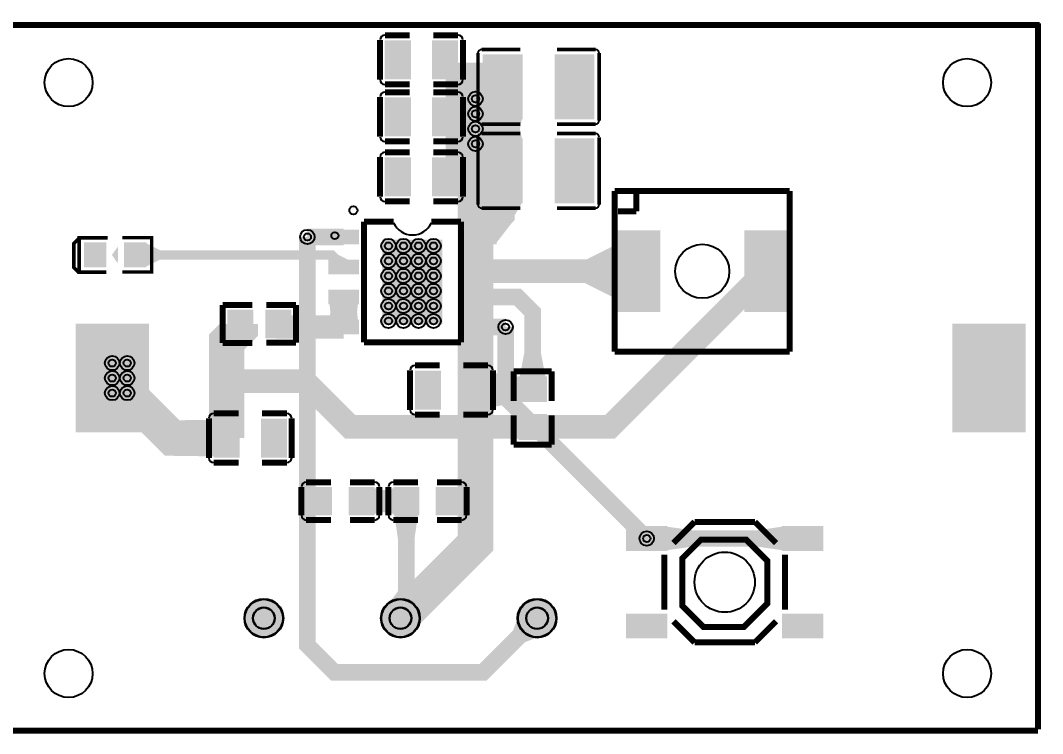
# Model space of a CAD drawing. Header units: millimetres. Extents: x 6 to 80, y -84 to 30.
# Drawn here: x 36.57 to 79.8, y -9.02 to 21.15 of the extents above; entities that cross this region are included whole.
import ezdxf

# ---------------------------------------------------------------- set-up
doc = ezdxf.new("R2010")
doc.units = ezdxf.units.MM
for name, color, linetype, true_color in [('BoardOutLine', 7, 'Continuous', 0xff00ff), ('BottomLayer', 7, 'Continuous', 0x0000ff), ('BottomPasteMaskLayer', 7, 'Continuous', 0x800000), ('BottomSolderMaskLayer', 7, 'Continuous', 0xaa00ff), ('Document', 7, 'Continuous', 0xffffff), ('Hole', 7, 'Continuous', 0x222222), ('Multi-Layer', 7, 'Continuous', 0xc0c0c0), ('TopLayer', 7, 'Continuous', 0xff0000), ('TopPasteMaskLayer', 7, 'Continuous', 0x808080), ('TopSilkLayer', 7, 'Continuous', 0xffcc00), ('TopSolderMaskLayer', 7, 'Continuous', 0x800080)]:
    doc.layers.add(name, color=color, linetype=linetype, true_color=true_color)

msp = doc.modelspace()

# ---------------------------------------------------------------- hatches: boundary and pattern name
at = {"layer": 'BottomLayer'}
for points in [[(38.95, 8.273), (41.95, 8.273), (41.95, 3.773), (38.95, 3.773)], [(76.034, 8.273), (79.034, 8.273), (79.034, 3.773), (76.034, 3.773)], [(52.592, -3.338), (53.44, -4.187), (53.942, -3.897), (52.882, -2.836)], [(57.622, -4.087), (58.471, -4.935), (57.898, -5.155), (57.403, -4.66)]]:
    msp.add_hatch(color=256, dxfattribs=at).paths.add_polyline_path(points)
at = {"layer": 'BottomPasteMaskLayer'}
for points in [[(38.95, 8.273), (41.95, 8.273), (41.95, 3.773), (38.95, 3.773)], [(76.034, 8.273), (79.034, 8.273), (79.034, 3.773), (76.034, 3.773)]]:
    msp.add_hatch(color=256, dxfattribs=at).paths.add_polyline_path(points)
at = {"layer": 'BottomSolderMaskLayer'}
for points in [[(38.899, 8.324), (42.001, 8.324), (42.001, 3.722), (38.899, 3.722)], [(75.983, 8.324), (79.085, 8.324), (79.085, 3.722), (75.983, 3.722)], [(46.038, -4.137, 1), (47.689, -4.137, 1)], [(51.817, -4.137, 1), (53.467, -4.137, 1)], [(57.595, -4.137, 1), (59.246, -4.137, 1)]]:
    msp.add_hatch(color=256, dxfattribs=at).paths.add_polyline_path(points)
at = {"layer": 'TopLayer'}
for points in [[(53.031, 18.71), (52.031, 18.71), (52.031, 20.26), (53.031, 20.26)], [(55.031, 18.71), (54.031, 18.71), (54.031, 20.26), (55.031, 20.26)], [(57.784, 19.692), (57.784, 16.992), (56.149, 16.992), (56.149, 19.692)], [(59.184, 19.692), (59.184, 16.992), (60.819, 16.992), (60.819, 19.692)], [(54.547, 19.358), (56.833, 19.358), (56.833, 14.405), (54.547, 14.405), (54.547, 19.358)], [(53.031, 16.297), (52.031, 16.297), (52.031, 17.847), (53.031, 17.847)], [(55.031, 16.297), (54.031, 16.297), (54.031, 17.847), (55.031, 17.847)], [(56.149, 16.136), (57.784, 16.136), (57.467, 17.636), (56.467, 17.636)], [(57.784, 16.992), (56.149, 16.992), (56.467, 15.492), (57.467, 15.492)], [(57.784, 16.136), (57.784, 13.436), (56.149, 13.436), (56.149, 16.136)], [(59.184, 16.136), (59.184, 13.436), (60.819, 13.436), (60.819, 16.136)], [(53.031, 13.757), (52.031, 13.757), (52.031, 15.307), (53.031, 15.307)], [(55.031, 13.757), (54.031, 13.757), (54.031, 15.307), (55.031, 15.307)], [(57.784, 13.436), (56.149, 13.436), (56.467, 12.9), (57.467, 12.9)], [(55.458, 12.292), (56.658, 11.692), (57.32, 12.547), (56.495, 13.136)], [(50.842, 12.292), (50.842, 11.692), (49.642, 11.692), (49.642, 12.292)], [(56.658, 12.292), (56.658, 11.692), (55.458, 11.692), (55.458, 12.292)], [(61.605, 12.241), (63.605, 12.241), (63.605, 8.841), (61.605, 8.841)], [(67.205, 12.241), (69.205, 12.241), (69.205, 8.841), (67.205, 8.841)], [(39.277, 10.73), (39.277, 11.73), (40.177, 11.73), (40.177, 10.73)], [(40.977, 10.73), (40.977, 11.73), (41.877, 11.73), (41.877, 10.73)], [(41.877, 11.73), (41.877, 10.73), (42.477, 11.03), (42.477, 11.43)], [(51.9, 8.337), (51.9, 11.837), (54.4, 11.837), (54.4, 8.337)], [(61.976, 9.271), (61.976, 11.771), (60.476, 11.021), (60.476, 10.021)], [(49.642, 11.022), (50.442, 11.022), (50.017, 11.23), (49.592, 11.089)], [(50.842, 11.022), (50.842, 10.422), (49.642, 10.422), (49.642, 11.022)], [(56.658, 11.022), (56.658, 10.422), (55.458, 10.422), (55.458, 11.022)], [(50.842, 9.752), (50.842, 9.152), (49.642, 9.152), (49.642, 9.752)], [(56.658, 9.752), (56.658, 9.152), (55.458, 9.152), (55.458, 9.752)], [(49.642, 8.482), (50.842, 8.482), (50.742, 9.452), (49.742, 9.452)], [(50.842, 9.152), (49.642, 9.152), (49.742, 8.182), (50.742, 8.182)], [(45.373, 8.859), (46.373, 8.859), (46.373, 7.759), (45.373, 7.759)], [(46.973, 8.859), (47.973, 8.859), (47.973, 7.759), (46.973, 7.759)], [(50.842, 8.482), (50.842, 7.882), (49.642, 7.882), (49.642, 8.482)], [(56.658, 8.482), (56.658, 7.882), (55.458, 7.882), (55.458, 8.482)], [(57.68, 6.053), (58.78, 6.053), (58.58, 7.103), (57.88, 7.103)], [(53.301, 6.29), (54.301, 6.29), (54.301, 4.74), (53.301, 4.74)], [(55.301, 6.29), (56.301, 6.29), (56.301, 4.74), (55.301, 4.74)], [(57.68, 5.053), (57.68, 6.053), (56.18, 6.053), (56.18, 5.053)], [(56.301, 6.29), (56.301, 4.74), (57.801, 5.053), (57.801, 6.053)], [(58.78, 6.053), (58.78, 5.053), (57.68, 5.053), (57.68, 6.053)], [(57.68, 3.453), (57.68, 4.453), (56.18, 4.453), (56.18, 3.453)], [(58.78, 4.453), (58.78, 3.453), (57.68, 3.453), (57.68, 4.453)], [(58.78, 4.453), (58.78, 3.453), (60.28, 3.453), (60.28, 4.453)], [(44.792, 2.708), (44.792, 4.258), (42.99, 4.233), (42.99, 2.733)], [(44.792, 4.258), (45.792, 4.258), (45.792, 2.708), (44.792, 2.708)], [(46.792, 4.258), (47.792, 4.258), (47.792, 2.708), (46.792, 2.708)], [(48.702, 1.366), (49.702, 1.366), (49.702, 0.266), (48.702, 0.266)], [(50.502, 1.366), (51.502, 1.366), (51.502, 0.266), (50.502, 0.266)], [(52.385, 0.266), (52.385, 1.366), (51.335, 1.166), (51.335, 0.466)], [(51.502, 1.366), (51.502, 0.266), (52.552, 0.466), (52.552, 1.166)], [(53.385, 0.266), (52.385, 0.266), (52.385, 1.366), (53.385, 1.366)], [(55.185, 0.266), (54.185, 0.266), (54.185, 1.366), (55.185, 1.366)], [(53.385, 0.266), (52.385, 0.266), (52.535, -0.784), (53.235, -0.784)], [(62.208, -0.264), (63.908, -0.264), (63.908, -1.264), (62.208, -1.264)], [(63.908, -0.264), (63.908, -1.264), (64.958, -1.113), (64.958, -0.413)], [(68.808, -1.262), (68.808, -0.262), (67.758, -0.413), (67.758, -1.113)], [(68.808, -0.262), (70.508, -0.262), (70.508, -1.262), (68.808, -1.262)], [(52.175, -3.487), (53.345, -3.755), (53.235, -3.155), (52.535, -2.995)], [(62.208, -3.963), (63.908, -3.963), (63.908, -4.963), (62.208, -4.963)], [(68.808, -3.963), (70.508, -3.963), (70.508, -4.963), (68.808, -4.963)]]:
    msp.add_hatch(color=256, dxfattribs=at).paths.add_polyline_path(points)
at = {"layer": 'TopPasteMaskLayer'}
for points in [[(53.031, 18.71), (52.031, 18.71), (52.031, 20.26), (53.031, 20.26)], [(55.031, 18.71), (54.031, 18.71), (54.031, 20.26), (55.031, 20.26)], [(57.784, 19.592), (57.784, 18.901), (57.684, 18.801), (57.328, 18.801), (57.228, 18.701), (57.228, 17.983), (57.328, 17.883), (57.684, 17.883), (57.784, 17.783), (57.784, 17.092), (57.684, 16.992), (56.249, 16.992), (56.149, 17.092), (56.149, 19.592), (56.249, 19.692), (57.684, 19.692)], [(59.184, 19.592), (59.184, 18.901), (59.284, 18.801), (59.64, 18.801), (59.74, 18.701), (59.74, 17.983), (59.64, 17.883), (59.284, 17.883), (59.184, 17.783), (59.184, 17.092), (59.284, 16.992), (60.719, 16.992), (60.819, 17.092), (60.819, 19.592), (60.719, 19.692), (59.284, 19.692)], [(53.031, 16.297), (52.031, 16.297), (52.031, 17.847), (53.031, 17.847)], [(55.031, 16.297), (54.031, 16.297), (54.031, 17.847), (55.031, 17.847)], [(57.784, 16.036), (57.784, 15.345), (57.684, 15.245), (57.328, 15.245), (57.228, 15.145), (57.228, 14.427), (57.328, 14.327), (57.684, 14.327), (57.784, 14.227), (57.784, 13.536), (57.684, 13.436), (56.249, 13.436), (56.149, 13.536), (56.149, 16.036), (56.249, 16.136), (57.684, 16.136)], [(59.184, 16.036), (59.184, 15.345), (59.284, 15.245), (59.64, 15.245), (59.74, 15.145), (59.74, 14.427), (59.64, 14.327), (59.284, 14.327), (59.184, 14.227), (59.184, 13.536), (59.284, 13.436), (60.719, 13.436), (60.819, 13.536), (60.819, 16.036), (60.719, 16.136), (59.284, 16.136)], [(53.031, 13.757), (52.031, 13.757), (52.031, 15.307), (53.031, 15.307)], [(55.031, 13.757), (54.031, 13.757), (54.031, 15.307), (55.031, 15.307)], [(50.842, 12.292), (50.842, 11.692), (49.642, 11.692), (49.642, 12.292)], [(56.658, 12.292), (56.658, 11.692), (55.458, 11.692), (55.458, 12.292)], [(61.605, 12.241), (63.605, 12.241), (63.605, 8.841), (61.605, 8.841)], [(67.205, 12.241), (69.205, 12.241), (69.205, 8.841), (67.205, 8.841)], [(39.277, 10.73), (39.277, 11.73), (40.177, 11.73), (40.177, 10.73)], [(40.977, 10.73), (40.977, 11.73), (41.877, 11.73), (41.877, 10.73)], [(51.9, 8.337), (51.9, 11.837), (54.4, 11.837), (54.4, 8.337)], [(50.842, 11.022), (50.842, 10.422), (49.642, 10.422), (49.642, 11.022)], [(56.658, 11.022), (56.658, 10.422), (55.458, 10.422), (55.458, 11.022)], [(50.842, 9.752), (50.842, 9.152), (49.642, 9.152), (49.642, 9.752)], [(56.658, 9.752), (56.658, 9.152), (55.458, 9.152), (55.458, 9.752)], [(45.373, 8.859), (46.373, 8.859), (46.373, 7.759), (45.373, 7.759)], [(46.973, 8.859), (47.973, 8.859), (47.973, 7.759), (46.973, 7.759)], [(50.842, 8.482), (50.842, 7.882), (49.642, 7.882), (49.642, 8.482)], [(56.658, 8.482), (56.658, 7.882), (55.458, 7.882), (55.458, 8.482)], [(53.301, 6.29), (54.301, 6.29), (54.301, 4.74), (53.301, 4.74)], [(55.301, 6.29), (56.301, 6.29), (56.301, 4.74), (55.301, 4.74)], [(58.78, 6.053), (58.78, 5.053), (57.68, 5.053), (57.68, 6.053)], [(58.78, 4.453), (58.78, 3.453), (57.68, 3.453), (57.68, 4.453)], [(44.792, 4.258), (45.792, 4.258), (45.792, 2.708), (44.792, 2.708)], [(46.792, 4.258), (47.792, 4.258), (47.792, 2.708), (46.792, 2.708)], [(48.702, 1.366), (49.702, 1.366), (49.702, 0.266), (48.702, 0.266)], [(50.502, 1.366), (51.502, 1.366), (51.502, 0.266), (50.502, 0.266)], [(53.385, 0.266), (52.385, 0.266), (52.385, 1.366), (53.385, 1.366)], [(55.185, 0.266), (54.185, 0.266), (54.185, 1.366), (55.185, 1.366)], [(62.208, -0.264), (63.908, -0.264), (63.908, -1.264), (62.208, -1.264)], [(68.808, -0.262), (70.508, -0.262), (70.508, -1.262), (68.808, -1.262)], [(62.208, -3.963), (63.908, -3.963), (63.908, -4.963), (62.208, -4.963)], [(68.808, -3.963), (70.508, -3.963), (70.508, -4.963), (68.808, -4.963)]]:
    msp.add_hatch(color=256, dxfattribs=at).paths.add_polyline_path(points)
at = {"layer": 'TopSilkLayer'}
msp.add_hatch(color=256, dxfattribs=at).paths.add_polyline_path([(40.687, 10.87), (40.697, 11.59), (40.437, 11.23)])
at = {"layer": 'TopSolderMaskLayer'}
for points in [[(53.082, 18.659), (51.98, 18.659), (51.98, 20.311), (53.082, 20.311)], [(55.082, 18.659), (53.98, 18.659), (53.98, 20.311), (55.082, 20.311)], [(57.809, 19.717), (57.809, 16.967), (56.124, 16.967), (56.124, 19.717)], [(59.159, 19.717), (59.159, 16.967), (60.844, 16.967), (60.844, 19.717)], [(53.082, 16.246), (51.98, 16.246), (51.98, 17.898), (53.082, 17.898)], [(55.082, 16.246), (53.98, 16.246), (53.98, 17.898), (55.082, 17.898)], [(57.809, 16.161), (57.809, 13.411), (56.124, 13.411), (56.124, 16.161)], [(59.159, 16.161), (59.159, 13.411), (60.844, 13.411), (60.844, 16.161)], [(53.082, 13.706), (51.98, 13.706), (51.98, 15.358), (53.082, 15.358)], [(55.082, 13.706), (53.98, 13.706), (53.98, 15.358), (55.082, 15.358)], [(50.893, 12.305), (50.893, 11.679), (49.591, 11.679), (49.591, 12.305)], [(56.709, 12.305), (56.709, 11.679), (55.408, 11.679), (55.408, 12.305)], [(61.58, 12.266), (63.63, 12.266), (63.63, 8.816), (61.58, 8.816)], [(67.18, 12.266), (69.23, 12.266), (69.23, 8.816), (67.18, 8.816)], [(39.254, 10.702), (39.254, 11.758), (40.2, 11.758), (40.2, 10.702)], [(40.954, 10.702), (40.954, 11.758), (41.9, 11.758), (41.9, 10.702)], [(51.882, 8.301), (51.882, 11.873), (54.418, 11.873), (54.418, 8.301)], [(50.893, 11.035), (50.893, 10.409), (49.591, 10.409), (49.591, 11.035)], [(56.709, 11.035), (56.709, 10.409), (55.408, 10.409), (55.408, 11.035)], [(50.893, 9.765), (50.893, 9.139), (49.591, 9.139), (49.591, 9.765)], [(56.709, 9.765), (56.709, 9.139), (55.408, 9.139), (55.408, 9.765)], [(45.322, 8.91), (46.424, 8.91), (46.424, 7.708), (45.322, 7.708)], [(46.922, 8.91), (48.024, 8.91), (48.024, 7.708), (46.922, 7.708)], [(50.893, 8.495), (50.893, 7.869), (49.591, 7.869), (49.591, 8.495)], [(56.709, 8.495), (56.709, 7.869), (55.408, 7.869), (55.408, 8.495)], [(53.25, 6.341), (54.352, 6.341), (54.352, 4.689), (53.25, 4.689)], [(55.25, 6.341), (56.352, 6.341), (56.352, 4.689), (55.25, 4.689)], [(58.836, 6.099), (58.836, 5.007), (57.624, 5.007), (57.624, 6.099)], [(58.836, 4.499), (58.836, 3.407), (57.624, 3.407), (57.624, 4.499)], [(44.741, 4.309), (45.843, 4.309), (45.843, 2.657), (44.741, 2.657)], [(46.741, 4.309), (47.843, 4.309), (47.843, 2.657), (46.741, 2.657)], [(48.651, 1.417), (49.753, 1.417), (49.753, 0.215), (48.651, 0.215)], [(50.451, 1.417), (51.553, 1.417), (51.553, 0.215), (50.451, 0.215)], [(53.436, 0.215), (52.334, 0.215), (52.334, 1.417), (53.436, 1.417)], [(55.236, 0.215), (54.134, 0.215), (54.134, 1.417), (55.236, 1.417)], [(62.183, -0.238), (63.933, -0.238), (63.933, -1.289), (62.183, -1.289)], [(68.783, -0.237), (70.533, -0.237), (70.533, -1.288), (68.783, -1.288)], [(46.038, -4.137, 1), (47.689, -4.137, 1)], [(51.817, -4.137, 1), (53.467, -4.137, 1)], [(57.595, -4.137, 1), (59.246, -4.137, 1)], [(62.183, -3.938), (63.933, -3.938), (63.933, -4.989), (62.183, -4.989)], [(68.783, -3.938), (70.533, -3.938), (70.533, -4.989), (68.783, -4.989)]]:
    msp.add_hatch(color=256, dxfattribs=at).paths.add_polyline_path(points)

# ---------------------------------------------------------------- linework, layer by layer
at = {"layer": 'BoardOutLine', "const_width": 0.254}
for points in [[(34.671, 20.955), (79.671, 20.955)], [(79.609, 21.024), (79.609, -8.837)], [(34.163, -8.89), (79.609, -8.89)]]:
    msp.add_lwpolyline(points, dxfattribs=at)
at = {"layer": 'BottomLayer'}
for points, const_width in [([(55.817, 17.834), (55.817, -0.962), (52.642, -4.137)], 1.5), ([(58.421, -4.137), (56.135, -6.423), (49.848, -6.423), (48.705, -5.28), (48.705, 11.992)], 0.7), ([(57.087, 8.182), (57.087, 5.207), (63.058, -0.764)], 0.7)]:
    msp.add_lwpolyline(points, dxfattribs=dict(at, const_width=const_width))
at = {"layer": 'BottomSolderMaskLayer'}
for centre, radius in [((46.864, -4.137), 0.825), ((52.642, -4.137), 0.825), ((58.421, -4.137), 0.825), ((46.864, -4.137), 0.464), ((52.642, -4.137), 0.464), ((58.421, -4.137), 0.464)]:
    msp.add_circle(centre, radius, dxfattribs=at)
at = {"layer": 'Document'}
msp.add_circle((49.87, 12.047), 0.15, dxfattribs=at)
at = {"layer": 'Hole'}
for centre in [(55.817, 17.834), (55.817, 17.199), (55.817, 16.564), (55.817, 15.929), (48.705, 11.992), (52.134, 11.611), (52.769, 11.611), (53.404, 11.611), (54.039, 11.611), (52.134, 10.976), (52.769, 10.976), (53.404, 10.976), (54.039, 10.976), (52.134, 10.341), (52.769, 10.341), (53.404, 10.341), (54.039, 10.341), (52.134, 9.706), (52.769, 9.706), (53.404, 9.706), (54.039, 9.706), (52.134, 9.071), (52.769, 9.071), (53.404, 9.071), (54.039, 9.071), (52.134, 8.436), (52.769, 8.436), (53.404, 8.436), (54.039, 8.436), (57.087, 8.182), (40.45, 6.658), (41.085, 6.658), (40.45, 6.023), (41.085, 6.023), (40.45, 5.388), (41.085, 5.388), (63.058, -0.764)]:
    msp.add_circle(centre, 0.152, dxfattribs=at)
at = {"layer": 'Multi-Layer'}
for centre, radius in [((38.608, 18.523), 1.016), ((76.608, 18.523), 1.016), ((55.817, 17.834), 0.305), ((55.817, 17.199), 0.305), ((55.817, 16.564), 0.305), ((55.817, 15.929), 0.305), ((48.705, 11.992), 0.305), ((52.134, 11.611), 0.305), ((52.769, 11.611), 0.305), ((53.404, 11.611), 0.305), ((54.039, 11.611), 0.305), ((52.134, 10.976), 0.305), ((52.769, 10.976), 0.305), ((53.404, 10.976), 0.305), ((54.039, 10.976), 0.305), ((52.134, 10.341), 0.305), ((52.769, 10.341), 0.305), ((53.404, 10.341), 0.305), ((54.039, 10.341), 0.305), ((52.134, 9.706), 0.305), ((52.769, 9.706), 0.305), ((53.404, 9.706), 0.305), ((54.039, 9.706), 0.305), ((52.134, 9.071), 0.305), ((52.769, 9.071), 0.305), ((53.404, 9.071), 0.305), ((54.039, 9.071), 0.305), ((52.134, 8.436), 0.305), ((52.769, 8.436), 0.305), ((53.404, 8.436), 0.305), ((54.039, 8.436), 0.305), ((57.087, 8.182), 0.305), ((40.45, 6.658), 0.305), ((41.085, 6.658), 0.305), ((40.45, 6.023), 0.305), ((41.085, 6.023), 0.305), ((40.45, 5.388), 0.305), ((41.085, 5.388), 0.305), ((63.058, -0.764), 0.305), ((46.864, -4.137), 0.8), ((52.642, -4.137), 0.8), ((58.421, -4.137), 0.8), ((46.864, -4.137), 0.45), ((52.642, -4.137), 0.45), ((58.421, -4.137), 0.45), ((38.608, -6.477), 1.016), ((76.608, -6.477), 1.016)]:
    msp.add_circle(centre, radius, dxfattribs=at)
at = {"layer": 'TopLayer'}
for points, const_width in [([(56.968, 14.786), (56.968, 18.342)], 1), ([(56.058, 11.992), (56.968, 12.901), (56.968, 14.786)], 1), ([(50.242, 11.992), (48.705, 11.992)], 0.7), ([(50.242, 10.722), (49.734, 11.23), (41.428, 11.23)], 0.4), ([(56.058, 10.722), (56.239, 10.541), (62.605, 10.541)], 1), ([(68.205, 10.541), (68.082, 10.541), (61.494, 3.953), (58.23, 3.953)], 1), ([(50.242, 9.452), (50.242, 8.182)], 1), ([(56.058, 9.452), (57.595, 9.452), (58.23, 8.817), (58.23, 5.553)], 0.7), ([(45.291, 3.483), (45.291, 7.547), (45.873, 8.129), (45.873, 8.309)], 1.5), ([(47.473, 8.309), (47.6, 8.182), (50.242, 8.182)], 1), ([(56.058, 8.182), (57.087, 8.182)], 0.7), ([(40.45, 6.023), (42.99, 3.483), (45.291, 3.483)], 1.5), ([(58.23, 3.953), (50.521, 3.953), (48.578, 5.896), (45.291, 5.896)], 1), ([(55.802, 5.515), (55.84, 5.553), (58.23, 5.553)], 1), ([(51.001, 0.816), (52.886, 0.816)], 0.7), ([(52.886, 0.816), (52.886, -3.893), (52.642, -4.137)], 0.7), ([(63.058, -0.764), (69.658, -0.764)], 0.7)]:
    msp.add_lwpolyline(points, dxfattribs=dict(at, const_width=const_width))
at = {"layer": 'TopSilkLayer'}
for points, const_width in [([(51.781, 20.325), (51.781, 20.285)], 0.254), ([(51.781, 18.685), (51.781, 20.285)], 0.254), ([(53.031, 20.525), (51.981, 20.525)], 0.254), ([(54.031, 20.525), (55.081, 20.525)], 0.254), ([(55.281, 20.325), (55.281, 20.285)], 0.254), ([(55.281, 18.685), (55.281, 20.285)], 0.254), ([(57.708, 19.921), (56.073, 19.921)], 0.152), ([(59.26, 19.921), (60.895, 19.921)], 0.152), ([(55.92, 19.768), (55.92, 16.916)], 0.152), ([(61.048, 19.768), (61.048, 16.916)], 0.152), ([(51.781, 18.645), (51.781, 18.685)], 0.254), ([(55.281, 18.665), (55.281, 18.685)], 0.254), ([(55.281, 18.645), (55.281, 18.685)], 0.254), ([(53.031, 18.445), (51.981, 18.445)], 0.254), ([(53.031, 18.112), (51.981, 18.112)], 0.254), ([(54.031, 18.445), (55.081, 18.445)], 0.254), ([(54.031, 18.112), (55.081, 18.112)], 0.254), ([(51.781, 17.912), (51.781, 17.872)], 0.254), ([(51.781, 16.272), (51.781, 17.872)], 0.254), ([(55.281, 17.912), (55.281, 17.872)], 0.254), ([(55.281, 16.272), (55.281, 17.872)], 0.254), ([(56.073, 16.763), (57.708, 16.763)], 0.152), ([(57.708, 16.365), (56.073, 16.365)], 0.152), ([(60.895, 16.763), (59.26, 16.763)], 0.152), ([(59.26, 16.365), (60.895, 16.365)], 0.152), ([(51.781, 16.232), (51.781, 16.272)], 0.254), ([(53.031, 16.032), (51.981, 16.032)], 0.254), ([(54.031, 16.032), (55.081, 16.032)], 0.254), ([(55.281, 16.252), (55.281, 16.272)], 0.254), ([(55.281, 16.232), (55.281, 16.272)], 0.254), ([(55.92, 16.212), (55.92, 13.36)], 0.152), ([(61.048, 16.212), (61.048, 13.36)], 0.152), ([(53.031, 15.572), (51.981, 15.572)], 0.254), ([(54.031, 15.572), (55.081, 15.572)], 0.254), ([(51.781, 15.372), (51.781, 15.332)], 0.254), ([(51.781, 13.732), (51.781, 15.332)], 0.254), ([(55.281, 15.372), (55.281, 15.332)], 0.254), ([(55.281, 13.732), (55.281, 15.332)], 0.254), ([(51.781, 13.692), (51.781, 13.732)], 0.254), ([(55.281, 13.712), (55.281, 13.732)], 0.254), ([(55.281, 13.692), (55.281, 13.732)], 0.254), ([(61.705, 13.941), (69.105, 13.941)], 0.254), ([(61.706, 7.141), (61.706, 13.941)], 0.254), ([(62.611, 13.843), (62.611, 13.081)], 0.254), ([(69.105, 13.941), (69.105, 7.141)], 0.254), ([(53.031, 13.492), (51.981, 13.492)], 0.254), ([(54.031, 13.492), (55.081, 13.492)], 0.254), ([(56.073, 13.207), (57.708, 13.207)], 0.152), ([(60.895, 13.207), (59.26, 13.207)], 0.152), ([(62.611, 13.081), (61.849, 13.081)], 0.254), ([(51.1, 7.537), (51.1, 12.637)], 0.254), ([(52.35, 12.637), (51.1, 12.637)], 0.254), ([(53.95, 12.637), (55.2, 12.637)], 0.254), ([(55.2, 12.637), (55.2, 7.537)], 0.254), ([(39.057, 10.5), (39.027, 10.5), (38.827, 10.7), (38.827, 11.72), (38.857, 11.75), (39.057, 11.95)], 0.15), ([(40.207, 10.5), (39.057, 10.5), (39.057, 11.95), (40.257, 11.95)], 0.15), ([(40.877, 11.96), (42.117, 11.96), (42.117, 10.51), (40.877, 10.51)], 0.15), ([(45.123, 9.109), (45.123, 7.509)], 0.254), ([(46.373, 9.109), (45.123, 9.109)], 0.254), ([(46.974, 9.114), (48.224, 9.114)], 0.254), ([(48.224, 9.114), (48.224, 7.514)], 0.254), ([(46.373, 7.509), (45.123, 7.509)], 0.254), ([(46.974, 7.514), (48.224, 7.514)], 0.254), ([(55.2, 7.537), (51.1, 7.537)], 0.254), ([(69.106, 7.141), (61.706, 7.141)], 0.254), ([(54.301, 6.555), (53.251, 6.555)], 0.254), ([(55.301, 6.555), (56.351, 6.555)], 0.254), ([(53.051, 6.355), (53.051, 6.315)], 0.254), ([(53.051, 6.335), (53.051, 6.315)], 0.254), ([(53.051, 6.315), (53.051, 4.715)], 0.254), ([(56.551, 6.355), (56.551, 6.315)], 0.254), ([(56.551, 6.315), (56.551, 4.715)], 0.254), ([(59.03, 6.303), (57.43, 6.303)], 0.254), ([(57.43, 5.053), (57.43, 6.303)], 0.254), ([(59.03, 5.053), (59.03, 6.303)], 0.254), ([(53.051, 4.675), (53.051, 4.715)], 0.254), ([(56.551, 4.675), (56.551, 4.715)], 0.254), ([(44.542, 4.323), (44.542, 4.283)], 0.254), ([(44.542, 4.303), (44.542, 4.283)], 0.254), ([(44.542, 4.283), (44.542, 2.683)], 0.254), ([(45.792, 4.523), (44.742, 4.523)], 0.254), ([(46.792, 4.523), (47.842, 4.523)], 0.254), ([(48.042, 4.323), (48.042, 4.283)], 0.254), ([(48.042, 4.283), (48.042, 2.683)], 0.254), ([(54.301, 4.475), (53.251, 4.475)], 0.254), ([(55.301, 4.475), (56.351, 4.475)], 0.254), ([(57.435, 4.452), (57.435, 3.202)], 0.254), ([(59.035, 4.452), (59.035, 3.202)], 0.254), ([(59.035, 3.202), (57.435, 3.202)], 0.254), ([(44.542, 2.643), (44.542, 2.683)], 0.254), ([(48.042, 2.643), (48.042, 2.683)], 0.254), ([(45.792, 2.443), (44.742, 2.443)], 0.254), ([(46.792, 2.443), (47.842, 2.443)], 0.254), ([(48.652, 1.616), (48.702, 1.616)], 0.254), ([(49.702, 1.616), (48.702, 1.616)], 0.254), ([(50.502, 1.616), (51.502, 1.616)], 0.254), ([(51.552, 1.616), (51.502, 1.616)], 0.254), ([(52.335, 1.616), (52.385, 1.616)], 0.254), ([(53.385, 1.616), (52.385, 1.616)], 0.254), ([(54.185, 1.616), (55.185, 1.616)], 0.254), ([(55.235, 1.616), (55.185, 1.616)], 0.254), ([(48.452, 1.416), (48.452, 0.216)], 0.254), ([(51.752, 1.416), (51.752, 0.216)], 0.254), ([(52.135, 0.216), (52.135, 1.416)], 0.254), ([(55.435, 0.216), (55.435, 1.416)], 0.254), ([(48.652, 0.016), (48.702, 0.016)], 0.254), ([(49.702, 0.016), (48.702, 0.016)], 0.254), ([(50.502, 0.016), (51.502, 0.016)], 0.254), ([(51.552, 0.016), (51.502, 0.016)], 0.254), ([(52.335, 0.016), (52.385, 0.016)], 0.254), ([(53.385, 0.016), (52.385, 0.016)], 0.254), ([(54.185, 0.016), (55.185, 0.016)], 0.254), ([(55.235, 0.016), (55.185, 0.016)], 0.254), ([(65.083, -0.063), (64.188, -0.958)], 0.254), ([(65.083, -0.063), (67.633, -0.063)], 0.254), ([(67.633, -0.063), (68.528, -0.958)], 0.254), ([(63.808, -1.444), (63.808, -3.781)], 0.254), ([(68.908, -1.444), (68.908, -3.781)], 0.254), ([(64.188, -4.268), (65.083, -5.163)], 0.254), ([(68.528, -4.268), (67.633, -5.163)], 0.254), ([(65.083, -5.163), (67.633, -5.163)], 0.254)]:
    msp.add_lwpolyline(points, dxfattribs=dict(at, const_width=const_width))
at = {"layer": 'TopSilkLayer', "const_width": 0.254}
msp.add_lwpolyline([(65.357, -0.812), (67.257, -0.812), (68.159, -1.714), (68.159, -3.512), (67.158, -4.513), (65.459, -4.513), (64.557, -3.611), (64.557, -1.612), (65.357, -0.812)], close=True, dxfattribs=at)
at = {"layer": 'TopSilkLayer'}
for centre, radius in [((50.65, 13.117), 0.17), ((65.405, 10.541), 1.143), ((66.358, -2.613), 1.275)]:
    msp.add_circle(centre, radius, dxfattribs=at)
for centre, radius, start, end in [((51.981, 20.325), 0.2, 90, 180), ((55.081, 20.325), 0.2, 0, 90), ((56.073, 19.768), 0.152, 90, 180), ((60.895, 19.768), 0.152, 0, 90), ((51.981, 18.645), 0.2, 180, 270), ((55.081, 18.645), 0.2, 270, 0), ((51.981, 17.912), 0.2, 90, 180), ((55.081, 17.912), 0.2, 0, 90), ((56.073, 16.916), 0.152, 180, 270), ((60.895, 16.916), 0.152, 270, 0), ((51.981, 16.232), 0.2, 180, 270), ((55.081, 16.232), 0.2, 270, 0), ((56.073, 16.212), 0.152, 90, 180), ((60.895, 16.212), 0.152, 0, 90), ((51.981, 15.372), 0.2, 90, 180), ((55.081, 15.372), 0.2, 0, 90), ((51.981, 13.692), 0.2, 180, 270), ((55.081, 13.692), 0.2, 270, 0), ((56.073, 13.36), 0.152, 180, 270), ((60.895, 13.36), 0.152, 270, 0), ((53.15, 12.962), 0.884, 205.1289, 334.8711), ((53.251, 6.355), 0.2, 90, 180), ((56.351, 6.355), 0.2, 360, 90), ((44.742, 4.323), 0.2, 90, 180), ((47.842, 4.323), 0.2, 360, 90), ((53.251, 4.675), 0.2, 180, 270), ((56.351, 4.675), 0.2, 270, 0), ((44.742, 2.643), 0.2, 180, 270), ((47.842, 2.643), 0.2, 270, 0), ((48.652, 1.416), 0.2, 90, 180), ((51.552, 1.416), 0.2, 0, 90), ((52.335, 1.416), 0.2, 90, 180), ((55.235, 1.416), 0.2, 0, 90), ((48.652, 0.216), 0.2, 180, 270), ((51.552, 0.216), 0.2, 270, 0), ((52.335, 0.216), 0.2, 180, 270), ((55.235, 0.216), 0.2, 270, 0)]:
    msp.add_arc(centre, radius, start, end, dxfattribs=at)
at = {"layer": 'TopSolderMaskLayer'}
for centre, radius in [((46.864, -4.137), 0.825), ((52.642, -4.137), 0.825), ((58.421, -4.137), 0.825), ((46.864, -4.137), 0.464), ((52.642, -4.137), 0.464), ((58.421, -4.137), 0.464)]:
    msp.add_circle(centre, radius, dxfattribs=at)

doc.saveas('drawing.dxf')
